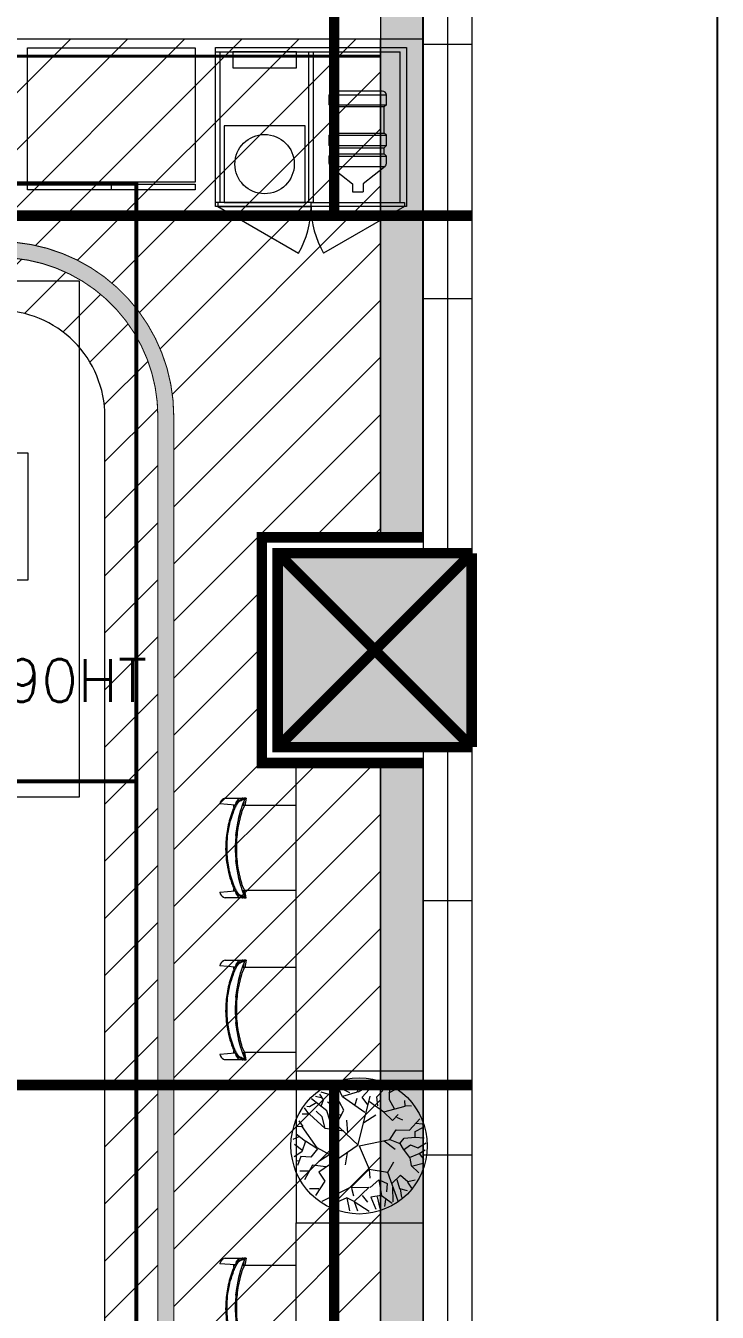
# Model space of a CAD drawing. Header units: millimetres. Extents: x -81374 to 485233, y -39075 to 157313.
# Drawn here: x 54909 to 58171, y 18850 to 24919 of the extents above; entities that cross this region are included whole.
import ezdxf
from ezdxf.enums import TextEntityAlignment as Align

# ---------------------------------------------------------------- set-up
doc = ezdxf.new("R2010")
doc.units = ezdxf.units.MM
doc.linetypes.add('CENTER', pattern=[2, 1.25, -0.25, 0.25, -0.25])
doc.linetypes.add('HIDDEN', pattern=[0.375, 0.25, -0.125])
doc.layers.add('ceiling', color=7, linetype='Continuous', lineweight=5, true_color=0x560d91)
doc.layers.add('LinearLight', color=7, linetype='Continuous', lineweight=5, true_color=0xb41f08)
for name, color, linetype in [('CEN', 252, 'CENTER'), ('EL-LED STRIP LIGHT', 1, 'Continuous'), ('HATCH', 8, 'Continuous'), ('Hatch 01_UC', 7, 'Continuous'), ('M-HVAC-TEXT', 7, 'Continuous')]:
    doc.layers.add(name, color=color, linetype=linetype)
for name, color, linetype, lineweight in [('DRAIN PIPE', 76, 'Continuous', 30), ('G-IMPT', 8, 'Continuous', 5), ('ID-MODULAR', 44, 'Continuous', 9), ('VRF -COPPER PIPE', 4, 'Continuous', 9)]:
    doc.layers.add(name, color=color, linetype=linetype, lineweight=lineweight)
doc.styles.add('R', font='romans.shx')
doc.styles.get("Standard").update_dxf_attribs({"font": 'arial.ttf'})
pattern_1 = [(225, (86411.17, 39444.27), (134.70384, -134.70384), [])]

# ---------------------------------------------------------------- blocks, each defined once
blk = doc.blocks.new('ng')
at = {"layer": 'CEN', "color": 9, "linetype": 'Continuous', "lineweight": 0, "true_color": 0xc7c8ca}
for p, q in [((29398.3, 17928.1), (30313.3, 17928.1)), ((29398.3, 17013.1), (30313.3, 17928.1)), ((30313.3, 17013.1), (29398.3, 17928.1)), ((29398.3, 17013.1), (29398.3, 17928.1)), ((30313.3, 17013.1), (29398.3, 17928.1)), ((29398.3, 17013.1), (30313.3, 17928.1)), ((29398.3, 17928.1), (30313.3, 17928.1)), ((30313.3, 17928.1), (30313.3, 17013.1)), ((30313.3, 17928.1), (30313.3, 17013.1)), ((30313.3, 17013.1), (29398.3, 17013.1)), ((30313.3, 17013.1), (29398.3, 17013.1))]:
    blk.add_line(p, q, dxfattribs=at)
at = {"layer": 'CEN', "color": 9, "linetype": 'HIDDEN', "lineweight": 0, "ltscale": 1500, "true_color": 0xc7c8ca}
for points in [[(30047.1, 25472.8), (30047.1, 19521.3)], [(29397.1, 15421.3), (31667.1, 15421.3), (31667.1, 19521.3), (29397.1, 19521.3)], [(30047.1, 15421.3), (30047.1, 9557.9)]]:
    blk.add_lwpolyline(points, dxfattribs=at)
at = {"layer": 'CEN', "color": 9, "linetype": 'Continuous', "lineweight": 0, "true_color": 0xc7c8ca}
for points in [[(29627.1, 18003.1), (30388.3, 18003.1), (30388.3, 16938.1), (29627.1, 16938.1)], [(29627.1, 17928.1), (30313.3, 17928.1), (30313.3, 17013.1), (29627.1, 17013.1)]]:
    blk.add_lwpolyline(points, dxfattribs=at)
blk = doc.blocks.new('floor plan 1')
at = {"layer": 'G-IMPT', "ltscale": 500}
h = blk.add_hatch(color=8, dxfattribs=at)
h.dxf.hatch_style = 1
h.paths.add_polyline_path([(1158, -60591.5), (2073, -60591.5), (2073, -61506.5), (1158, -61506.5)])
at = {"layer": 'DEFPOINTS', "color": 8, "linetype": 'Continuous'}
blk.add_line((0, -82350.1), (0, 0), dxfattribs=at)
at = {"layer": 'G-IMPT', "color": 55, "linetype": 'Continuous', "true_color": 0xb49f4b}
for p, q in [((1158, -60591.5), (1158, -51466.9)), ((1386.7, -60591.5), (1386.7, -51466.9)), ((1158, -70554.8), (1158, -61506.5)), ((1386.7, -70554.8), (1386.7, -61506.5))]:
    blk.add_line(p, q, dxfattribs=at)
at = {"layer": 'G-IMPT', "linetype": 'Continuous'}
for p, q in [((1272.3, -60591.5), (1272.3, -51466.9)), ((1158, -58666.9), (1386.7, -58666.9)), ((1158, -59866.9), (1386.7, -59866.9)), ((1272.3, -70554.8), (1272.3, -61506.5)), ((1158, -62706.5), (1386.7, -62706.5)), ((1158, -63906.5), (1386.7, -63906.5))]:
    blk.add_line(p, q, dxfattribs=at)
at = {"layer": 'G-IMPT', "color": 8, "ltscale": 500}
for p, q in [((1386.7, -58347.4), (1386.7, -55947.4)), ((1986.7, -55947.4), (1986.7, -58347.4)), ((2272.8, -57925.8), (2272.8, -57967.7)), ((2270.3, -58006.4), (2265, -58047.8)), ((2257.6, -58085.9), (2246.9, -58126.3)), ((1986.7, -58146.7), (2231.4, -58146.7)), ((2222.1, -58181.7), (2227.6, -58147.4)), ((2227.6, -58147.4), (2227.9, -58146.7)), ((2235, -58179.6), (2228.4, -58179.5)), ((2228.4, -58179.5), (2235, -58179.6)), ((2228.8, -58180.8), (2228.7, -58181.2)), ((2233.7, -58146.7), (2228.8, -58180.8)), ((2240.2, -58181.8), (2236, -58181.8)), ((2236, -58181.8), (2240.2, -58181.8)), ((2251.7, -58181.4), (2241.5, -58181.8)), ((2321.5, -58181.2), (2242.5, -58181.7)), ((2273.9, -58149.3), (2346.1, -58155)), ((2279.4, -58138.4), (2279.4, -58149.7)), ((1986.7, -58347.4), (1386.7, -58347.4)), ((1986.7, -58347.4), (1386.7, -58347.4)), ((1386.7, -58347.4), (1386.7, -59063)), ((1986.7, -59063), (1986.7, -58347.4)), ((1582.9, -58476.9), (1534, -58440.6)), ((1564.1, -58458.5), (1569.6, -58424.6)), ((1603.5, -58470.7), (1591.3, -58415.3)), ((1634.3, -58469.2), (1610.4, -58412.4)), ((1712.9, -58448.5), (1641.2, -58403.1)), ((1712.9, -58448.5), (1697.5, -58405)), ((1746.8, -58465.2), (1735.3, -58404.3)), ((1746.8, -58465.2), (1823.9, -58431.4)), ((1499, -58509.8), (1462.4, -58499.6)), ((1496.2, -58508.2), (1488.8, -58467.6)), ((1555.8, -58586.9), (1506, -58451.5)), ((1532.2, -58516.1), (1529.5, -58447.3)), ((1557.2, -58532.7), (1559.3, -58494.6)), ((1596.2, -58550.7), (1582.9, -58476.9)), ((1585.1, -58476.2), (1634.3, -58469.2)), ((1641.4, -58515.6), (1712.9, -58448.5)), ((1674.4, -58476.3), (1649.7, -58445.9)), ((1712.9, -58448.5), (1746.8, -58465.2)), ((1725.2, -58512), (1716.3, -58474.4)), ((1724.8, -58517.4), (1864.7, -58448.6)), ((1850.9, -58544), (1895.6, -58476.8)), ((1459.8, -58543.2), (1424.5, -58551.3)), ((1461.3, -58540.2), (1441.4, -58511.2)), ((1493.6, -58573.3), (1459.8, -58543.2)), ((1535.2, -58534), (1493.6, -58573.3)), ((1511.6, -58551.7), (1499, -58509.8)), ((1591.4, -58549.3), (1557.2, -58532.7)), ((1636.5, -58514.2), (1596.2, -58550.7)), ((1641.8, -58598.6), (1638.8, -58559.1)), ((1725.9, -58514.3), (1641.4, -58515.6)), ((1642.5, -58600.8), (1724.8, -58517.4)), ((1879.3, -58586.4), (1850.9, -58544)), ((1878.4, -58508.8), (1922.9, -58508.9)), ((1909.4, -58620.2), (1946.5, -58550)), ((1441.5, -58615.8), (1387.5, -58629.2)), ((1444.4, -58617.5), (1407.2, -58583)), ((1450.4, -58653.2), (1444.4, -58617.5)), ((1555, -58584.3), (1525.7, -58635.9)), ((1642.5, -58600.8), (1555.8, -58586.9)), ((1689.1, -58710.9), (1642.5, -58600.8)), ((1694.4, -58714), (1879.3, -58586.5)), ((1745.9, -58677.3), (1755.7, -58620.6)), ((1846.9, -58612), (1909.4, -58620.2)), ((1925.5, -58591.3), (1968.1, -58591.6)), ((1963.9, -58660.1), (1980.3, -58617.6)), ((1405.6, -58674.7), (1377, -58691.5)), ((1405.6, -58674.7), (1383.8, -58646.3)), ((1451.2, -58655.8), (1405.6, -58674.7)), ((1480.9, -58694.9), (1451.2, -58655.8)), ((1793.3, -58649.7), (1887.1, -58701.8)), ((1832.2, -58667.4), (1879, -58637.4)), ((1885.6, -58697), (1916.4, -58658)), ((1916.4, -58658), (1963.9, -58660.1)), ((1941.4, -58733.6), (1959.5, -58682.9)), ((1959.5, -58682.9), (1994.8, -58658.9)), ((1973, -58638.6), (1984.8, -58640.4)), ((1411.8, -58702.2), (1373.7, -58724.6)), ((1447.1, -58716), (1411.8, -58702.2)), ((1480.2, -58692.7), (1447.1, -58716)), ((1497.9, -58722), (1476.5, -58747.2)), ((1497.9, -58722), (1480.9, -58694.9)), ((1543.8, -58740.5), (1497.9, -58722)), ((1543.8, -58740.5), (1515.2, -58786.5)), ((1571.1, -58735.1), (1518.8, -58694.5)), ((1689.1, -58710.9), (1543.8, -58740.5)), ((1693, -58717.3), (1636.7, -58944.7)), ((1694.4, -58714), (1810.8, -58826.5)), ((1887.1, -58701.8), (1957.3, -58801.4)), ((1888.5, -58698.6), (1941.4, -58733.6)), ((1942.6, -58730.8), (1986.7, -58765.7)), ((1954.3, -58687), (1994.7, -58717.7)), ((1974.2, -58753.5), (2001.4, -58740.1)), ((1424.4, -58752.2), (1383.1, -58748.3)), ((1425.6, -58778.7), (1388.8, -58797.6)), ((1452, -58784.3), (1403.5, -58838.8)), ((1476.5, -58747.2), (1424.4, -58752.2)), ((1424.4, -58752.2), (1425.6, -58778.7)), ((1515.2, -58786.5), (1452, -58784.3)), ((1743, -58771.9), (1747.5, -58832.1)), ((1761.1, -58780), (1850, -58793.3)), ((1812.6, -58788.6), (1841.3, -58876.5)), ((1850, -58793.3), (1923.2, -58859.7)), ((1850, -58793.3), (1864.1, -58848.1)), ((1953, -58802.7), (1972.1, -58829.1)), ((1957.3, -58801.4), (1986.1, -58800.9)), ((1421.6, -58817.4), (1392, -58815.3)), ((1513, -58846.2), (1484.6, -58833.2)), ((1532.5, -58829.8), (1505.7, -58859.1)), ((1573.7, -58870.8), (1532.5, -58829.8)), ((1666.3, -58821.8), (1610.1, -58857.4)), ((1795.3, -58812.5), (1761.6, -58878.9)), ((1777, -58855.5), (1801.2, -58861.7)), ((1801.2, -58861.7), (1808.2, -58899.9)), ((1864.1, -58848.1), (1892.1, -58874.7)), ((1923.2, -58859.7), (1957.1, -58860.5)), ((1926.2, -58861.7), (1946, -58890.4)), ((1473.4, -58900.9), (1441.8, -58899.8)), ((1571.9, -58871.4), (1472.7, -58898.7)), ((1472.7, -58898.7), (1473.8, -58924.9)), ((1522.6, -58886.2), (1546.3, -58927.5)), ((1640.3, -58920.6), (1571.9, -58871.4)), ((1600.6, -58900.3), (1606.1, -58941.4)), ((1648.7, -58904.6), (1674.9, -58939.9)), ((1662.3, -58868.3), (1767.1, -58941.6)), ((1707.2, -58905.8), (1698.1, -58935.4)), ((1761.6, -58878.9), (1822.3, -58991.9)), ((1808.2, -58899.9), (1838, -58917.5)), ((1841.3, -58876.5), (1913.8, -58932.3)), ((1867.8, -58897.9), (1856.8, -58928.1)), ((1888.7, -58915.7), (1922.6, -58894.9)), ((1922.6, -58894.9), (1936.5, -58896.1)), ((1549.6, -58961.2), (1512.9, -58980.4)), ((1546.3, -58927.5), (1544.1, -58995)), ((1606.1, -58941.4), (1577.2, -58971.7)), ((1577.2, -58971.7), (1586.8, -59003.8)), ((1674.9, -58939.9), (1624.5, -58995)), ((1663.5, -58983.3), (1639.3, -59014.6)), ((1694, -58966), (1663.5, -58983.3)), ((1696.1, -58965.3), (1684.9, -59017.2)), ((1765.6, -58944.5), (1696.1, -58965.3)), ((1732.3, -58960.2), (1764.2, -58977.1)), ((1764.2, -58977.1), (1740, -59000.6)), ((1767.1, -58941.6), (1793.6, -59000.5)), ((1794, -58941.7), (1867.8, -58964.8)), ((1856.8, -58928.1), (1873.8, -58955.2)), ((1868.6, -58938), (1895, -58943.5)), ((1624.5, -58995), (1612.1, -59020.3)), ((1692.6, -58998.6), (1720.9, -59011.7)), ((1740, -59000.6), (1751.8, -59010.5)), ((1386.7, -60516.5), (1386.7, -59063)), ((1386.7, -59063), (1986.7, -59063)), ((1386.7, -59063), (1986.7, -59063)), ((1986.7, -59063), (1986.7, -60516.5)), ((1986.7, -59151.9), (2231.4, -59151.9)), ((2222.1, -59116.9), (2227.6, -59151.3)), ((2227.9, -59151.9), (2227.6, -59151.3)), ((2228.4, -59119.2), (2235, -59119.1)), ((2235, -59119.1), (2228.4, -59119.2)), ((2228.6, -59117.4), (2233.4, -59151.9)), ((2236, -59116.8), (2240.2, -59116.8)), ((2240.2, -59116.8), (2236, -59116.8)), ((2241.5, -59116.9), (2251.7, -59117.3)), ((2242.5, -59116.9), (2321.5, -59117.4)), ((2346.1, -59143.7), (2273.9, -59149.4)), ((2279.4, -59148.9), (2279.4, -59160.3)), ((2247.1, -59173), (2257.6, -59212.8)), ((2265, -59250.8), (2270.3, -59292.3)), ((2272.8, -59331), (2272.8, -59372.8)), ((2270.3, -59411.5), (2265, -59453)), ((2257.6, -59491), (2246.9, -59531.5)), ((1986.7, -59551.9), (2231.4, -59551.9)), ((2222.1, -59586.9), (2227.6, -59552.6)), ((2227.6, -59552.6), (2227.9, -59551.9)), ((2235, -59584.7), (2228.4, -59584.7)), ((2228.4, -59584.7), (2235, -59584.7)), ((2228.8, -59586), (2228.7, -59586.4)), ((2233.7, -59551.9), (2228.8, -59586)), ((2240.2, -59587), (2236, -59587)), ((2236, -59587), (2240.2, -59587)), ((2251.7, -59586.6), (2241.5, -59587)), ((2321.5, -59586.4), (2242.5, -59586.9)), ((2273.9, -59554.5), (2346.1, -59560.1)), ((2279.4, -59543.6), (2279.4, -59554.9)), ((2222.1, -59880.8), (2227.6, -59915.2)), ((2228.4, -59883.1), (2235, -59883)), ((2235, -59883), (2228.4, -59883.1)), ((2228.6, -59881.3), (2233.4, -59915.8)), ((2236, -59880.8), (2240.2, -59880.8)), ((2240.2, -59880.8), (2236, -59880.8)), ((2241.5, -59880.8), (2251.7, -59881.2)), ((2242.5, -59880.8), (2321.5, -59881.4)), ((1986.7, -59915.8), (2231.4, -59915.8)), ((2227.9, -59915.8), (2227.6, -59915.2)), ((2247.1, -59936.9), (2257.6, -59976.7)), ((2346.1, -59907.6), (2273.9, -59913.3)), ((2279.4, -59912.8), (2279.4, -59924.2)), ((2265, -60014.7), (2270.3, -60056.2)), ((2272.8, -60094.9), (2272.8, -60136.7)), ((2270.3, -60175.4), (2265, -60216.9)), ((2257.6, -60255), (2246.9, -60295.4)), ((1986.7, -60315.8), (2231.4, -60315.8)), ((2222.1, -60350.8), (2227.6, -60316.5)), ((2227.6, -60316.5), (2227.9, -60315.8)), ((2233.7, -60315.8), (2228.8, -60349.9)), ((2273.9, -60318.4), (2346.1, -60324.1)), ((2279.4, -60307.5), (2279.4, -60318.8)), ((2235, -60348.7), (2228.4, -60348.6)), ((2228.4, -60348.6), (2235, -60348.7)), ((2228.8, -60349.9), (2228.7, -60350.3)), ((2240.2, -60350.9), (2236, -60350.9)), ((2236, -60350.9), (2240.2, -60350.9)), ((2251.7, -60350.5), (2241.5, -60350.9)), ((2321.5, -60350.3), (2242.5, -60350.8)), ((1986.7, -60516.5), (1386.7, -60516.5)), ((3250.9, -61380), (7150.9, -61380)), ((3250.9, -61980), (3250.9, -61380)), ((7150.9, -61980), (3250.9, -61980)), ((1475.8, -63141.4), (1856.8, -62921.4)), ((2355.8, -63141.4), (1974.7, -62921.4)), ((1465.8, -63891.4), (1465.8, -63141.4)), ((1465.8, -63141.4), (2365.8, -63141.4)), ((1475.8, -63161.4), (1475.8, -63141.4)), ((1475.8, -63141.4), (1915.8, -63141.4)), ((1915.8, -63161.4), (1475.8, -63161.4)), ((1495.8, -63161.4), (1495.8, -63871.4)), ((1905.8, -63871.4), (1905.8, -63161.4)), ((1905.8, -63161.4), (1925.8, -63161.4)), ((2355.8, -63141.4), (1915.8, -63141.4)), ((1915.8, -63141.4), (1915.8, -63161.4)), ((1915.8, -63141.4), (1915.8, -63161.4)), ((1915.8, -63161.4), (2355.8, -63161.4)), ((1925.8, -63161.4), (1925.8, -63871.4)), ((2345.8, -63871.4), (2345.8, -63161.4)), ((2345.8, -63161.4), (2365.8, -63161.4)), ((2355.8, -63161.4), (2355.8, -63141.4)), ((2365.8, -63141.4), (2365.8, -63891.4)), ((2365.8, -63161.4), (2365.8, -63871.4)), ((1720.7, -63211.4), (1670.7, -63211.4)), ((1670.7, -63248.9), (1670.7, -63211.4)), ((1720.7, -63248.9), (1720.7, -63211.4)), ((2462.4, -63247, 0), (2462.4, -63220.2, 0)), ((2462.4, -63220.2, 0), (3252.6, -63220.2, 0)), ((2857.5, -63220.2, 0), (2857.5, -63247, 0)), ((3252.6, -63220.2, 0), (3252.6, -63247, 0)), ((1566.5, -63331.2), (1670.7, -63248.9)), ((1824.8, -63331.2), (1720.7, -63248.9)), ((3252.6, -63247, 0), (2462.4, -63247, 0)), ((2462.6, -63889.9, 0), (2462.6, -63256.1, 0)), ((2462.6, -63256.1, 0), (3252.6, -63256.1, 0)), ((3252.6, -63256.1, 0), (3252.6, -63889.9, 0)), ((1560.7, -63345.3), (1560.7, -63380)), ((1824.8, -63331.2), (1566.5, -63331.2)), ((1830.7, -63345.3), (1830.7, -63380)), ((1830.7, -63380), (1560.7, -63380)), ((1560.7, -63380), (1570.3, -63389.7)), ((1821.1, -63389.7), (1570.3, -63389.7)), ((1570.3, -63389.7), (1570.3, -63419.2)), ((1830.7, -63380), (1821.1, -63389.7)), ((1821.1, -63389.7), (1821.1, -63419.2)), ((1560.7, -63428.9), (1570.3, -63419.2)), ((1830.7, -63428.9), (1560.7, -63428.9)), ((1560.7, -63428.9), (1560.7, -63477.7)), ((1830.7, -63477.7), (1560.7, -63477.7)), ((1560.7, -63477.7), (1570.3, -63487.3)), ((1821.1, -63419.2), (1570.3, -63419.2)), ((1830.7, -63428.9), (1821.1, -63419.2)), ((1830.7, -63477.7), (1821.1, -63487.3)), ((1830.7, -63428.9), (1830.7, -63477.7)), ((1821.1, -63487.3), (1570.3, -63487.3)), ((1570.3, -63487.3), (1570.3, -63612)), ((1821.1, -63487.3), (1821.1, -63612)), ((1560.7, -63621.6), (1570.3, -63612)), ((1560.7, -63621.6), (1560.7, -63666.4)), ((1830.7, -63621.6), (1560.7, -63621.6)), ((1570.3, -63612), (1821.1, -63612)), ((1830.7, -63621.6), (1821.1, -63612)), ((1830.7, -63621.6), (1830.7, -63666.4)), ((1560.7, -63666.4), (1830.7, -63666.4)), ((1580.7, -63686.4), (1810.7, -63686.4)), ((1984.9, -63796.4), (1984.9, -63871.4)), ((2284.9, -63796.4), (1984.9, -63796.4)), ((2284.9, -63871.4), (2284.9, -63796.4)), ((2365.8, -63891.4), (1465.8, -63891.4)), ((2345.8, -63871.4), (1495.8, -63871.4)), ((1925.8, -63871.4), (1905.8, -63871.4)), ((1984.9, -63871.4), (2284.9, -63871.4)), ((2365.8, -63871.4), (2345.8, -63871.4)), ((3252.6, -63889.9, 0), (2462.6, -63889.9, 0)), ((1386.7, -63931.5), (7261.7, -63931.5))]:
    blk.add_line(p, q, dxfattribs=at)
blk.add_lwpolyline([(2325.4, -63522.1), (2325.4, -63161.4), (1944.4, -63161.4), (1944.4, -63522.1)], close=True, dxfattribs=at)
for centre, radius in [((1689.1, -58710.9), 321.5), ((2134.9, -63341.8), 140)]:
    blk.add_circle(centre, radius, dxfattribs=at)
for centre, radius, start, end in [((2240.2, -58149.2), 32.6, 270, 352.41981), ((2240.2, -58149.2), 32.6, 270, 352.41981), ((2314.6, -58150.1), 31.9, 282.42207, 296.62803), ((2314.6, -58150.1), 31.9, 296.62803, 351.17136), ((2240.2, -59149.4), 32.6, 7.58019, 90), ((2240.2, -59149.4), 32.6, 7.58019, 90), ((2314.6, -59148.6), 31.9, 63.37197, 77.57793), ((2314.6, -59148.6), 31.9, 8.82864, 63.37197), ((2240.2, -59554.4), 32.6, 270, 352.41981), ((2240.2, -59554.4), 32.6, 270, 352.41981), ((2314.6, -59555.2), 31.9, 282.42207, 296.62803), ((2314.6, -59555.2), 31.9, 296.62803, 351.17136), ((2240.2, -59913.4), 32.6, 7.58019, 90), ((2240.2, -59913.4), 32.6, 7.58019, 90), ((2314.6, -59912.5), 31.9, 63.37197, 77.57793), ((2314.6, -59912.5), 31.9, 8.82864, 63.37197), ((2240.2, -60318.3), 32.6, 270, 352.41981), ((2240.2, -60318.3), 32.6, 270, 352.41981), ((2314.6, -60319.2), 31.9, 282.42207, 296.62803), ((2314.6, -60319.2), 31.9, 296.62803, 351.17136), ((1475.8, -63141.4), 440, 0, 30), ((2355.8, -63141.4), 440, 150, 180), ((1580.7, -63345.3), 20, 135, 180), ((1810.7, -63345.3), 20, 0, 45), ((1580.7, -63666.4), 20, 180, 270), ((1810.7, -63666.4), 20, 270, 0)]:
    blk.add_arc(centre, radius, start, end, dxfattribs=at)
for centre in [(1664, -57946.7), (1664, -59351.9), (1664, -60115.8)]:
    blk.add_ellipse(centre, major_axis=(0, -618.5), ratio=0.984957, start_param=1.184993, end_param=1.9566, dxfattribs=at)
for points, knots in [([(2279.5, -57771), (2284.3, -57783.5), (2292.9, -57808.7), (2305.8, -57860.4), (2312.8, -57916.7), (2312.2, -57976.7), (2306.6, -58026.4), (2295.9, -58075.3), (2285.5, -58106.9), (2279.5, -58122.5)], [0, 0, 0, 0, 0.111111, 0.222222, 0.444444, 0.583333, 0.722222, 0.861111, 1, 1, 1, 1]), ([(2286.2, -58122.5), (2291, -58110), (2299.4, -58084.8), (2312.2, -58033.1), (2321.2, -57960.2), (2316.5, -57883.4), (2302.4, -57818.2), (2292.2, -57786.6), (2286.2, -57771)], [0, 0, 0, 0, 0.111111, 0.222222, 0.444444, 0.722222, 0.861111, 1, 1, 1, 1]), ([(2244.4, -58111.7), (2248.4, -58098.4), (2255.3, -58071.4), (2265.3, -58016.4), (2270.2, -57946.8), (2265.3, -57877.1), (2255.3, -57822.1), (2248.4, -57795.1), (2244.4, -57781.7)], [0, 0, 0, 0, 0.125, 0.25, 0.5, 0.75, 0.875, 1, 1, 1, 1]), ([(2228.9, -58146.7), (2229.1, -58146.7), (2229.8, -58146.1), (2231.3, -58143.8), (2232.7, -58141.2), (2233.9, -58138.9), (2235.2, -58136.3), (2236.5, -58133.4), (2237.9, -58130.2), (2239.7, -58125.7), (2242, -58119.6), (2243.6, -58114.4), (2244.4, -58111.7)], [0, 0, 0, 0, 0.142857, 0.285714, 0.357143, 0.428571, 0.5, 0.571429, 0.642857, 0.714286, 0.857143, 1, 1, 1, 1]), ([(2279.5, -58122.5), (2278.1, -58126.2), (2275.8, -58131.8), (2272.6, -58138.8), (2270.1, -58143.8), (2268, -58147.7), (2266.4, -58150.7), (2265.2, -58152.8), (2264.1, -58154.8), (2262.5, -58157.3), (2260.7, -58160.1), (2258.7, -58162.9), (2256.4, -58165.9), (2255.1, -58167.1), (2254.5, -58167.4)], [0, 0, 0, 0, 0.166667, 0.25, 0.333333, 0.416667, 0.458333, 0.5, 0.541667, 0.583333, 0.666667, 0.75, 0.833333, 1, 1, 1, 1]), ([(2261.4, -58167.4), (2262, -58167.1), (2263.3, -58165.9), (2265.6, -58162.9), (2267.6, -58160.1), (2269.4, -58157.3), (2270.9, -58154.8), (2272.1, -58152.8), (2273.2, -58150.7), (2274.9, -58147.7), (2276.9, -58143.8), (2279.3, -58138.8), (2282.5, -58131.8), (2284.8, -58126.2), (2286.2, -58122.5)], [0, 0, 0, 0, 0.166667, 0.25, 0.333333, 0.416667, 0.458333, 0.5, 0.541667, 0.583333, 0.666667, 0.75, 0.833333, 1, 1, 1, 1]), ([(2227.6, -58147.4), (2227.9, -58147.3), (2230.1, -58147.2), (2235.7, -58147.1), (2239.1, -58147.1)], [-0.6666667, -0.6666667, -0.6666667, -0.6666667, -0.3333333, -0.0366578, -0.0366578, -0.0366578, -0.0366578]), ([(2236.7, -58178.7), (2238.9, -58177.7), (2244, -58175.2), (2252.2, -58171.4), (2258.3, -58168.7), (2261.4, -58167.4)], [0.0693294, 0.0693294, 0.0693294, 0.0693294, 0.3333333, 0.6666667, 1, 1, 1, 1]), ([(2239.1, -59151.6), (2235.7, -59151.5), (2230.1, -59151.4), (2227.9, -59151.3), (2227.6, -59151.3)], [-0.9633418, -0.9633418, -0.9633418, -0.9633418, -0.6666667, -0.3333333, -0.3333333, -0.3333333, -0.3333333]), ([(2244.4, -59186.9), (2243.6, -59184.3), (2242, -59179.1), (2239.7, -59173), (2237.9, -59168.5), (2236.5, -59165.3), (2235.2, -59162.4), (2233.9, -59159.8), (2232.7, -59157.4), (2231.3, -59154.8), (2229.8, -59152.5), (2229.1, -59151.9), (2228.9, -59151.9)], [0, 0, 0, 0, 0.142857, 0.285714, 0.357143, 0.428571, 0.5, 0.571429, 0.642857, 0.714286, 0.857143, 1, 1, 1, 1]), ([(2236.8, -59120.3), (2236.7, -59120.2), (2236.6, -59120), (2236.2, -59119.7), (2235.6, -59119.3), (2235.1, -59118.9), (2234.8, -59118.8)], [-0.3333333, -0.3333333, -0.3333333, -0.3333333, -0.2916667, -0.25, -0.1666667, 0, 0, 0, 0]), ([(2261.4, -59131.3), (2258.3, -59129.9), (2252.2, -59127.2), (2244, -59123.4), (2238.9, -59121), (2236.7, -59119.9)], [0, 0, 0, 0, 0.3333333, 0.6666667, 0.9304775, 0.9304775, 0.9304775, 0.9304775]), ([(2254.5, -59131.3), (2255.1, -59131.5), (2256.4, -59132.7), (2258.7, -59135.7), (2260.7, -59138.6), (2262.5, -59141.4), (2264.1, -59143.9), (2265.2, -59145.9), (2266.4, -59148), (2268, -59150.9), (2270.1, -59154.8), (2272.6, -59159.8), (2275.8, -59166.9), (2278.1, -59172.4), (2279.5, -59176.2)], [0, 0, 0, 0, 0.166667, 0.25, 0.333333, 0.416667, 0.458333, 0.5, 0.541667, 0.583333, 0.666667, 0.75, 0.833333, 1, 1, 1, 1]), ([(2286.2, -59176.2), (2284.8, -59172.4), (2282.5, -59166.8), (2279.3, -59159.8), (2276.9, -59154.8), (2274.9, -59150.9), (2273.2, -59148), (2272.1, -59145.9), (2270.9, -59143.9), (2269.4, -59141.4), (2267.6, -59138.5), (2265.6, -59135.7), (2263.3, -59132.7), (2262, -59131.5), (2261.4, -59131.3)], [0, 0, 0, 0, 0.166667, 0.25, 0.333333, 0.416667, 0.458333, 0.5, 0.541667, 0.583333, 0.666667, 0.75, 0.833333, 1, 1, 1, 1]), ([(2244.4, -59516.9), (2248.4, -59503.5), (2255.3, -59476.5), (2265.3, -59421.6), (2270.2, -59351.9), (2265.3, -59282.2), (2255.3, -59227.3), (2248.4, -59200.3), (2244.4, -59186.9)], [0, 0, 0, 0, 0.125, 0.25, 0.5, 0.75, 0.875, 1, 1, 1, 1]), ([(2279.5, -59176.2), (2284.3, -59188.6), (2292.9, -59213.8), (2305.8, -59265.6), (2312.8, -59321.9), (2312.2, -59381.9), (2306.6, -59431.6), (2295.9, -59480.5), (2285.5, -59512.1), (2279.5, -59527.7)], [0, 0, 0, 0, 0.111111, 0.222222, 0.444444, 0.583333, 0.722222, 0.861111, 1, 1, 1, 1]), ([(2286.2, -59527.7), (2291, -59515.2), (2299.4, -59490), (2312.2, -59438.2), (2321.2, -59365.3), (2316.5, -59288.6), (2302.4, -59223.4), (2292.2, -59191.7), (2286.2, -59176.2)], [0, 0, 0, 0, 0.111111, 0.222222, 0.444444, 0.722222, 0.861111, 1, 1, 1, 1]), ([(2228.9, -59551.9), (2229.1, -59551.9), (2229.8, -59551.3), (2231.3, -59549), (2232.7, -59546.4), (2233.9, -59544.1), (2235.2, -59541.4), (2236.5, -59538.5), (2237.9, -59535.4), (2239.7, -59530.8), (2242, -59524.7), (2243.6, -59519.5), (2244.4, -59516.9)], [0, 0, 0, 0, 0.142857, 0.285714, 0.357143, 0.428571, 0.5, 0.571429, 0.642857, 0.714286, 0.857143, 1, 1, 1, 1]), ([(2279.5, -59527.7), (2278.1, -59531.4), (2275.8, -59537), (2272.6, -59544), (2270.1, -59549), (2268, -59552.9), (2266.4, -59555.8), (2265.2, -59557.9), (2264.1, -59559.9), (2262.5, -59562.4), (2260.7, -59565.3), (2258.7, -59568.1), (2256.4, -59571.1), (2255.1, -59572.3), (2254.5, -59572.5)], [0, 0, 0, 0, 0.166667, 0.25, 0.333333, 0.416667, 0.458333, 0.5, 0.541667, 0.583333, 0.666667, 0.75, 0.833333, 1, 1, 1, 1]), ([(2261.4, -59572.5), (2262, -59572.3), (2263.3, -59571.1), (2265.6, -59568.1), (2267.6, -59565.3), (2269.4, -59562.4), (2270.9, -59559.9), (2272.1, -59557.9), (2273.2, -59555.8), (2274.9, -59552.9), (2276.9, -59549), (2279.3, -59544), (2282.5, -59537), (2284.8, -59531.4), (2286.2, -59527.7)], [0, 0, 0, 0, 0.166667, 0.25, 0.333333, 0.416667, 0.458333, 0.5, 0.541667, 0.583333, 0.666667, 0.75, 0.833333, 1, 1, 1, 1]), ([(2227.6, -59552.5), (2227.9, -59552.5), (2230.1, -59552.4), (2235.7, -59552.3), (2239.1, -59552.3)], [-0.6666667, -0.6666667, -0.6666667, -0.6666667, -0.3333333, -0.0366578, -0.0366578, -0.0366578, -0.0366578]), ([(2236.7, -59583.9), (2238.9, -59582.8), (2244, -59580.4), (2252.2, -59576.6), (2258.3, -59573.9), (2261.4, -59572.5)], [0.0693294, 0.0693294, 0.0693294, 0.0693294, 0.3333333, 0.6666667, 1, 1, 1, 1]), ([(2236.8, -59884.2), (2236.7, -59884.1), (2236.6, -59884), (2236.2, -59883.7), (2235.6, -59883.2), (2235.1, -59882.9), (2234.8, -59882.7)], [-0.3333333, -0.3333333, -0.3333333, -0.3333333, -0.2916667, -0.25, -0.1666667, 0, 0, 0, 0]), ([(2261.4, -59895.2), (2258.3, -59893.8), (2252.2, -59891.1), (2244, -59887.3), (2238.9, -59884.9), (2236.7, -59883.8)], [0, 0, 0, 0, 0.3333333, 0.6666667, 0.9304775, 0.9304775, 0.9304775, 0.9304775]), ([(2254.5, -59895.2), (2255.1, -59895.5), (2256.4, -59896.7), (2258.7, -59899.6), (2260.7, -59902.5), (2262.5, -59905.3), (2264.1, -59907.8), (2265.2, -59909.8), (2266.4, -59911.9), (2268, -59914.9), (2270.1, -59918.8), (2272.6, -59923.8), (2275.8, -59930.8), (2278.1, -59936.3), (2279.5, -59940.1)], [0, 0, 0, 0, 0.166667, 0.25, 0.333333, 0.416667, 0.458333, 0.5, 0.541667, 0.583333, 0.666667, 0.75, 0.833333, 1, 1, 1, 1]), ([(2286.2, -59940.1), (2284.8, -59936.3), (2282.5, -59930.8), (2279.3, -59923.8), (2276.9, -59918.7), (2274.9, -59914.8), (2273.2, -59911.9), (2272.1, -59909.8), (2270.9, -59907.8), (2269.4, -59905.3), (2267.6, -59902.5), (2265.6, -59899.6), (2263.3, -59896.7), (2262, -59895.5), (2261.4, -59895.2)], [0, 0, 0, 0, 0.166667, 0.25, 0.333333, 0.416667, 0.458333, 0.5, 0.541667, 0.583333, 0.666667, 0.75, 0.833333, 1, 1, 1, 1]), ([(2239.1, -59915.5), (2235.7, -59915.4), (2230.1, -59915.3), (2227.9, -59915.2), (2227.6, -59915.2)], [-0.9633418, -0.9633418, -0.9633418, -0.9633418, -0.6666667, -0.3333333, -0.3333333, -0.3333333, -0.3333333]), ([(2244.4, -59950.8), (2243.6, -59948.2), (2242, -59943), (2239.7, -59936.9), (2237.9, -59932.4), (2236.5, -59929.2), (2235.2, -59926.3), (2233.9, -59923.7), (2232.7, -59921.4), (2231.3, -59918.8), (2229.8, -59916.5), (2229.1, -59915.8), (2228.9, -59915.8)], [0, 0, 0, 0, 0.142857, 0.285714, 0.357143, 0.428571, 0.5, 0.571429, 0.642857, 0.714286, 0.857143, 1, 1, 1, 1]), ([(2244.4, -60280.8), (2248.4, -60267.4), (2255.3, -60240.4), (2265.3, -60185.5), (2270.2, -60115.8), (2265.3, -60046.1), (2255.3, -59991.2), (2248.4, -59964.2), (2244.4, -59950.8)], [0, 0, 0, 0, 0.125, 0.25, 0.5, 0.75, 0.875, 1, 1, 1, 1]), ([(2279.5, -59940.1), (2284.3, -59952.5), (2292.9, -59977.7), (2305.8, -60029.5), (2312.8, -60085.8), (2312.2, -60145.8), (2306.6, -60195.5), (2295.9, -60244.4), (2285.5, -60276), (2279.5, -60291.6)], [0, 0, 0, 0, 0.111111, 0.222222, 0.444444, 0.583333, 0.722222, 0.861111, 1, 1, 1, 1]), ([(2286.2, -60291.6), (2291, -60279.1), (2299.4, -60253.9), (2312.2, -60202.1), (2321.2, -60129.2), (2316.5, -60052.5), (2302.4, -59987.3), (2292.2, -59955.7), (2286.2, -59940.1)], [0, 0, 0, 0, 0.111111, 0.222222, 0.444444, 0.722222, 0.861111, 1, 1, 1, 1]), ([(2227.6, -60316.5), (2227.9, -60316.4), (2230.1, -60316.3), (2235.7, -60316.2), (2239.1, -60316.2)], [-0.6666667, -0.6666667, -0.6666667, -0.6666667, -0.3333333, -0.0366578, -0.0366578, -0.0366578, -0.0366578]), ([(2228.9, -60315.8), (2229.1, -60315.8), (2229.8, -60315.2), (2231.3, -60312.9), (2232.7, -60310.3), (2233.9, -60308), (2235.2, -60305.4), (2236.5, -60302.4), (2237.9, -60299.3), (2239.7, -60294.8), (2242, -60288.6), (2243.6, -60283.4), (2244.4, -60280.8)], [0, 0, 0, 0, 0.142857, 0.285714, 0.357143, 0.428571, 0.5, 0.571429, 0.642857, 0.714286, 0.857143, 1, 1, 1, 1]), ([(2279.5, -60291.6), (2278.1, -60295.3), (2275.8, -60300.9), (2272.6, -60307.9), (2270.1, -60312.9), (2268, -60316.8), (2266.4, -60319.7), (2265.2, -60321.8), (2264.1, -60323.8), (2262.5, -60326.3), (2260.7, -60329.2), (2258.7, -60332), (2256.4, -60335), (2255.1, -60336.2), (2254.5, -60336.5)], [0, 0, 0, 0, 0.166667, 0.25, 0.333333, 0.416667, 0.458333, 0.5, 0.541667, 0.583333, 0.666667, 0.75, 0.833333, 1, 1, 1, 1]), ([(2261.4, -60336.5), (2262, -60336.2), (2263.3, -60335), (2265.6, -60332), (2267.6, -60329.2), (2269.4, -60326.4), (2270.9, -60323.8), (2272.1, -60321.8), (2273.2, -60319.7), (2274.9, -60316.8), (2276.9, -60312.9), (2279.3, -60307.9), (2282.5, -60300.9), (2284.8, -60295.3), (2286.2, -60291.6)], [0, 0, 0, 0, 0.166667, 0.25, 0.333333, 0.416667, 0.458333, 0.5, 0.541667, 0.583333, 0.666667, 0.75, 0.833333, 1, 1, 1, 1]), ([(2236.7, -60347.8), (2238.9, -60346.7), (2244, -60344.3), (2252.2, -60340.5), (2258.3, -60337.8), (2261.4, -60336.5)], [0.0693294, 0.0693294, 0.0693294, 0.0693294, 0.3333333, 0.6666667, 1, 1, 1, 1])]:
    blk.add_open_spline(points, degree=3, knots=knots, dxfattribs=at)
for points in [[(2222.9, -58181.7), (2222.2, -58181.7), (2221.7, -58181.7), (2224.1, -58181.8), (2227.6, -58181.8), (2229.9, -58181.8)], [(2224.9, -58181), (2224.5, -58181.2), (2223.7, -58181.6), (2223.1, -58181.7), (2222.9, -58181.7)], [(2228.4, -58179.5), (2227.7, -58179.7), (2226.5, -58180.2), (2225.4, -58180.7), (2224.9, -58181)], [(2230.2, -58146.7), (2228.9, -58146.7), (2227.4, -58146.7), (2228, -58146.7), (2228.9, -58146.7)], [(2254.5, -58167.4), (2251.4, -58168.7), (2245.4, -58171.4), (2236.7, -58175.5), (2231.1, -58178.1), (2228.4, -58179.5)], [(2236, -58181.8), (2233.8, -58181.8), (2230.3, -58181.8), (2228.2, -58181.7), (2228.7, -58181.7), (2229.5, -58181.7)], [(2231.1, -58180.9), (2230, -58181), (2228.5, -58181.1), (2228.6, -58181.3), (2229, -58181.4)], [(2229.5, -58181.7), (2229.7, -58181.7), (2230.3, -58181.6), (2231.1, -58181.2), (2231.6, -58181)], [(2234.8, -58179.9), (2234, -58180.3), (2232.6, -58180.7), (2231.5, -58180.9), (2231.1, -58180.9)], [(2233.1, -58180.3), (2233.7, -58180), (2234.3, -58179.8), (2235, -58179.6)], [(2235.8, -58179.3), (2235.4, -58179.5), (2235.1, -58179.7), (2234.8, -58179.9)], [(2229.9, -59116.8), (2227.6, -59116.8), (2224.1, -59116.9), (2221.7, -59116.9), (2222.2, -59116.9), (2222.9, -59117)], [(2222.9, -59117), (2223.1, -59117), (2223.7, -59117.1), (2224.5, -59117.4), (2224.9, -59117.7)], [(2224.9, -59117.7), (2225.4, -59117.9), (2226.5, -59118.4), (2227.7, -59118.9), (2228.4, -59119.2)], [(2228.9, -59151.9), (2228, -59151.9), (2227.4, -59151.9), (2228.9, -59151.9), (2230.2, -59151.9)], [(2229.5, -59117), (2228.7, -59116.9), (2228.2, -59116.9), (2230.3, -59116.9), (2233.8, -59116.8), (2236, -59116.8)], [(2228.4, -59119.2), (2231.1, -59120.5), (2236.7, -59123.2), (2245.4, -59127.2), (2251.4, -59129.9), (2254.5, -59131.3)], [(2229, -59117.3), (2228.5, -59117.4), (2228.5, -59117.5), (2229.9, -59117.7), (2231.1, -59117.8)], [(2231.6, -59117.7), (2231.1, -59117.4), (2230.3, -59117.1), (2229.7, -59117), (2229.5, -59117)], [(2231.1, -59117.8), (2231.5, -59117.8), (2232.6, -59117.9), (2234, -59118.4), (2234.8, -59118.8)], [(2235, -59119.1), (2234.3, -59118.8), (2233.7, -59118.6), (2233.1, -59118.4)], [(2222.9, -59586.9), (2222.2, -59586.9), (2221.7, -59586.9), (2224.1, -59586.9), (2227.6, -59587), (2229.9, -59587)], [(2224.9, -59586.1), (2224.5, -59586.4), (2223.7, -59586.7), (2223.1, -59586.9), (2222.9, -59586.9)], [(2228.4, -59584.7), (2227.7, -59584.9), (2226.5, -59585.4), (2225.4, -59585.9), (2224.9, -59586.1)], [(2230.2, -59551.9), (2228.9, -59551.9), (2227.4, -59551.9), (2228, -59551.9), (2228.9, -59551.9)], [(2254.5, -59572.5), (2251.4, -59573.9), (2245.4, -59576.6), (2236.7, -59580.6), (2231.1, -59583.3), (2228.4, -59584.7)], [(2236, -59587), (2233.8, -59587), (2230.3, -59586.9), (2228.2, -59586.9), (2228.7, -59586.9), (2229.5, -59586.9)], [(2231.1, -59586.1), (2230, -59586.1), (2228.5, -59586.3), (2228.6, -59586.4), (2229, -59586.5)], [(2229.5, -59586.9), (2229.7, -59586.9), (2230.3, -59586.7), (2231.1, -59586.4), (2231.6, -59586.1)], [(2234.8, -59585), (2234, -59585.4), (2232.6, -59585.9), (2231.5, -59586), (2231.1, -59586.1)], [(2233.1, -59585.4), (2233.7, -59585.2), (2234.3, -59585), (2235, -59584.7)], [(2235.8, -59584.4), (2235.4, -59584.7), (2235.1, -59584.9), (2234.8, -59585)], [(2229.9, -59880.8), (2227.6, -59880.8), (2224.1, -59880.8), (2221.7, -59880.8), (2222.2, -59880.9), (2222.9, -59880.9)], [(2222.9, -59880.9), (2223.1, -59880.9), (2223.7, -59881), (2224.5, -59881.4), (2224.9, -59881.6)], [(2224.9, -59881.6), (2225.4, -59881.9), (2226.5, -59882.3), (2227.7, -59882.8), (2228.4, -59883.1)], [(2229.5, -59880.9), (2228.7, -59880.9), (2228.2, -59880.8), (2230.3, -59880.8), (2233.8, -59880.8), (2236, -59880.8)], [(2228.4, -59883.1), (2231.1, -59884.4), (2236.7, -59887.1), (2245.4, -59891.2), (2251.4, -59893.8), (2254.5, -59895.2)], [(2229, -59881.2), (2228.5, -59881.3), (2228.5, -59881.4), (2229.9, -59881.6), (2231.1, -59881.7)], [(2231.6, -59881.6), (2231.1, -59881.4), (2230.3, -59881), (2229.7, -59880.9), (2229.5, -59880.9)], [(2231.1, -59881.7), (2231.5, -59881.7), (2232.6, -59881.8), (2234, -59882.3), (2234.8, -59882.7)], [(2235, -59883), (2234.3, -59882.8), (2233.7, -59882.5), (2233.1, -59882.3)], [(2228.9, -59915.8), (2228, -59915.8), (2227.4, -59915.8), (2228.9, -59915.8), (2230.2, -59915.8)], [(2230.2, -60315.8), (2228.9, -60315.8), (2227.4, -60315.8), (2228, -60315.8), (2228.9, -60315.8)], [(2222.9, -60350.8), (2222.2, -60350.8), (2221.7, -60350.8), (2224.1, -60350.9), (2227.6, -60350.9), (2229.9, -60350.9)], [(2224.9, -60350), (2224.5, -60350.3), (2223.7, -60350.6), (2223.1, -60350.8), (2222.9, -60350.8)], [(2228.4, -60348.6), (2227.7, -60348.8), (2226.5, -60349.3), (2225.4, -60349.8), (2224.9, -60350)], [(2254.5, -60336.5), (2251.4, -60337.8), (2245.4, -60340.5), (2236.7, -60344.5), (2231.1, -60347.2), (2228.4, -60348.6)], [(2236, -60350.9), (2233.8, -60350.9), (2230.3, -60350.9), (2228.2, -60350.8), (2228.7, -60350.8), (2229.5, -60350.8)], [(2231.1, -60350), (2230, -60350.1), (2228.5, -60350.2), (2228.6, -60350.4), (2229, -60350.4)], [(2229.5, -60350.8), (2229.7, -60350.8), (2230.3, -60350.6), (2231.1, -60350.3), (2231.6, -60350)], [(2234.8, -60349), (2234, -60349.3), (2232.6, -60349.8), (2231.5, -60349.9), (2231.1, -60350)], [(2233.1, -60349.3), (2233.7, -60349.1), (2234.3, -60348.9), (2235, -60348.7)], [(2235.8, -60348.3), (2235.4, -60348.6), (2235.1, -60348.8), (2234.8, -60349)]]:
    blk.add_open_spline(points, degree=3, dxfattribs=at)
at = {"layer": 'CEN', "linetype": 'Continuous'}
blk.add_blockref('ng', (-28240.4, -78519.6), dxfattribs=at)
at = {"layer": 'G-IMPT', "color": 8, "ltscale": 500}
for rotation, p in [(359.99915, (39680.6, -4989.6, 0)), (359.99915, (35886.7, -10139.3, 0)), (270.00085, (28873.3, -20643.5, 0)), (359.99915, (11975.3, -26935.4, 0)), (359.99915, (15267.6, -26935.4, 0)), (359.99915, (26686.3, -26987.7, 0)), (270.00085, (15861.1, -28615, 0)), (89.99915, (23697.8, -33300.6, 0)), (89.99915, (23597.9, -35337.7, 0)), (89.99915, (23597.9, -37388.3, 0)), (359.99915, (13750.4, -37781.5, 0)), (89.99915, (23697.8, -40746.8, 0)), (89.99915, (23597.8, -44302.5, 0)), (89.99915, (23597.8, -46399.1, 0)), (89.99915, (23697.8, -48339.8, 0)), (89.99915, (23697.8, -54280, 0)), (359.99915, (27418.1, -55702.4, 0)), (89.99915, (9671.9, -65856.5, 0)), (359.99915, (4684.1, -67403.4, 0)), (359.99915, (8737.2, -67403.4, 0))]:
    blk.add_attdef('PARTITIONTYPE', text='', height=200, rotation=rotation, dxfattribs=at).set_placement(p, align=Align.MIDDLE_CENTER)

msp = doc.modelspace()

# ---------------------------------------------------------------- hatches: boundary and pattern name
at = {"layer": 'HATCH'}
h = msp.add_hatch(color=8, dxfattribs=at)
h.dxf.hatch_style = 1
edge = h.paths.add_edge_path(flags=16)
edge.add_arc((51082.8, 23076.1), 750, 450, 540)
edge.add_line((50332.8, 23076.1), (50332.8, 13716.5))
edge.add_arc((51082.8, 13716.5), 750, 180, 270)
edge.add_line((51082.8, 12966.5), (54782.5, 12966.5))
edge.add_arc((54782.5, 13716.5), 750, 270, 360)
edge.add_line((55532.5, 13716.5), (55532.5, 23076.1))
edge.add_arc((54782.5, 23076.1), 750, 360, 450)
edge.add_line((54782.5, 23826.1), (51082.8, 23826.1))
edge = h.paths.add_edge_path()
edge.add_arc((51082.8, 23076.1), 825, 450, 540)
edge.add_line((50257.8, 23076.1), (50257.8, 13716.5))
edge.add_arc((51082.8, 13716.5), 825, 180, 270)
edge.add_line((51082.8, 12891.5), (54782.5, 12891.5))
edge.add_arc((54782.5, 13716.5), 825, 270, 360)
edge.add_line((55607.5, 13716.5), (55607.5, 23076.1))
edge.add_arc((54782.5, 23076.1), 825, 360, 450)
edge.add_line((54782.5, 23901.1), (51082.8, 23901.1))
at = {"layer": 'Hatch 01_UC', "linetype": 'Continuous', "lineweight": 0, "transparency": 33554597}
h = msp.add_hatch(dxfattribs=at)
h.set_pattern_fill('GOST_WOOD', color=8, scale=15, angle=270)
h.set_pattern_definition([(360, (94110.83, 72310.585), (-4e-14, -90), [150, -30]), (360, (94080.83, 72280.585), (-4e-14, -90), [90, -22.5, 45, -22.5]), (360, (94035.83, 72250.585), (-4e-14, -90), [150, -30])])
h.paths.add_polyline_path([(56582.5, 22506.1), (56782.5, 22506.1), (56782.5, 31404.5), (56582.5, 31404.5)])
h = msp.add_hatch(dxfattribs=at)
h.set_pattern_fill('ANSI31', color=8, scale=60, angle=180)
h.set_pattern_definition(pattern_1)
h.paths.add_polyline_path([(56014.8, 24856.1), (49282.8, 24856.1), (49282.8, 18559.3), (49282.8, 11934), (56251.6, 11934), (56251.6, 12466.5), (56584.1, 12466.5), (56584.1, 21441.1), (56022.8, 21441.1), (56022.8, 22506.1), (56582.5, 22506.1), (56582.5, 24856.1)])
edge = h.paths.add_edge_path(flags=16)
edge.add_ellipse((51082.8, 23076.1), major_axis=(825, 0), ratio=1, start_angle=90, end_angle=180)
edge.add_line((50257.8, 23076.1), (50257.8, 13716.5))
edge.add_ellipse((51082.8, 13716.5), major_axis=(825, 0), ratio=1, start_angle=180, end_angle=270)
edge.add_line((51082.8, 12891.5), (54782.5, 12891.5))
edge.add_ellipse((54782.5, 13716.5), major_axis=(825, 0), ratio=1, start_angle=270, end_angle=360)
edge.add_line((55607.5, 13716.5), (55607.5, 23076.1))
edge.add_ellipse((54782.5, 23076.1), major_axis=(825, 0), ratio=1, start_angle=0, end_angle=90)
edge.add_line((54782.5, 23901.1), (51082.8, 23901.1))
h = msp.add_hatch(dxfattribs=at)
h.set_pattern_fill('ANSI31', color=8, scale=60, angle=180)
h.set_pattern_definition(pattern_1)
edge = h.paths.add_edge_path(flags=16)
edge.add_arc((51082.8, 23076.1), 500, 450, 540)
edge.add_line((50582.8, 23076.1), (50582.8, 13716.5))
edge.add_arc((51082.8, 13716.5), 500, 180, 270)
edge.add_line((51082.8, 13216.5), (54782.5, 13216.5))
edge.add_arc((54782.5, 13716.5), 500, 270, 360)
edge.add_line((55282.5, 13716.5), (55282.5, 23076.1))
edge.add_arc((54782.5, 23076.1), 500, 360, 450)
edge.add_line((54782.5, 23576.1), (51082.8, 23576.1))
edge = h.paths.add_edge_path()
edge.add_ellipse((51082.8, 23076.1), major_axis=(750, 0), ratio=1, start_angle=90, end_angle=180)
edge.add_line((50332.8, 23076.1), (50332.8, 13716.5))
edge.add_ellipse((51082.8, 13716.5), major_axis=(750, 0), ratio=1, start_angle=180, end_angle=270)
edge.add_line((51082.8, 12966.5), (54782.5, 12966.5))
edge.add_ellipse((54782.5, 13716.5), major_axis=(750, 0), ratio=1, start_angle=270, end_angle=360)
edge.add_line((55532.5, 13716.5), (55532.5, 23076.1))
edge.add_ellipse((54782.5, 23076.1), major_axis=(750, 0), ratio=1, start_angle=0, end_angle=90)
edge.add_line((54782.5, 23826.1), (51082.8, 23826.1))
h = msp.add_hatch(dxfattribs=at)
h.set_pattern_fill('GOST_WOOD', color=8, scale=15, angle=270)
h.set_pattern_definition([(360, (86409.58, 39444.27), (-4e-14, -90), [150, -30]), (360, (86379.58, 39414.27), (-4e-14, -90), [90, -22.5, 45, -22.5]), (360, (86334.58, 39384.27), (-4e-14, -90), [150, -30])])
h.paths.add_polyline_path([(56582.5, 21441.1), (56782.5, 21441.1), (56782.5, 12466.5), (56582.5, 12466.5)])

# ---------------------------------------------------------------- linework, layer by layer
at = {"layer": 'ceiling', "color": 8, "linetype": 'Continuous'}
msp.add_lwpolyline([(56014.8, 24856.1), (49282.8, 24856.1), (49282.8, 18559.3), (49282.8, 18559.3), (49282.8, 11934), (56251.6, 11934), (56251.6, 12466.5), (56584.1, 12466.5), (56584.1, 21441.1), (56022.8, 21441.1), (56022.8, 22506.1), (56582.5, 22506.1), (56582.5, 24856.1), (56014.8, 24856.1)], dxfattribs=at)
msp.add_lwpolyline([(51082.8, 23576.1, 0.414214), (50582.8, 23076.1), (50582.8, 13716.5, 0.414214), (51082.8, 13216.5), (54782.5, 13216.5, 0.414214), (55282.5, 13716.5), (55282.5, 23076.1, 0.414214), (54782.5, 23576.1)], format="xyb", close=True, dxfattribs=at)
at = {"layer": 'CEN', "color": 11, "linetype": 'HIDDEN', "lineweight": 0, "ltscale": 1500, "const_width": 50}
for points in [[(56364.1, 24023), (56364.1, 29886.3)], [(57014, 24023), (54744.1, 24023), (54744.1, 19923), (57014.1, 19923)], [(56364.1, 13971.5), (56364.1, 19923)]]:
    msp.add_lwpolyline(points, dxfattribs=at)
at = {"layer": 'CEN', "color": 11, "linetype": 'Continuous', "lineweight": 0, "const_width": 50}
for points in [[(56784.1, 21441.1), (56022.8, 21441.1), (56022.8, 22506.1), (56784.1, 22506.1)], [(56784.1, 21516.1), (56097.8, 21516.1), (56097.8, 22431.1), (56784.1, 22431.1)], [(56097.8, 21516.1), (56097.8, 22431.1)], [(56097.8, 22431.1), (57012.8, 22431.1)], [(57012.8, 22431.1), (56097.8, 21516.1)], [(56097.8, 22431.1), (57012.8, 21516.1)], [(56097.8, 22431.1), (57012.8, 21516.1)], [(57012.8, 22431.1), (56097.8, 21516.1)], [(56097.8, 22431.1), (57012.8, 22431.1)], [(56097.8, 21516.1), (56097.8, 22431.1)], [(57012.8, 22431.1), (57012.8, 21516.1)], [(57012.8, 21516.1), (56097.8, 21516.1)], [(57012.8, 21516.1), (56097.8, 21516.1)]]:
    msp.add_lwpolyline(points, dxfattribs=at)
at = {"layer": 'DRAIN PIPE', "color": 76, "linetype": 'Continuous', "const_width": 20, "elevation": 0}
msp.add_lwpolyline([(56562.8, 12982.3), (55431.1, 12982.3), (55431.1, 24174.9), (54275.4, 24174.9)], dxfattribs=at)
at = {"layer": 'DRAIN PIPE', "linetype": 'Continuous', "const_width": 20}
msp.add_lwpolyline([(53405.2, 21354.8), (55431.1, 21354.8)], dxfattribs=at)
at = {"layer": 'EL-LED STRIP LIGHT', "color": 1, "const_width": 15}
msp.add_lwpolyline([(49282.8, 24775.9), (56582.5, 24775.9)], dxfattribs=at)
at = {"layer": 'ID-MODULAR', "color": 45, "linetype": 'Continuous'}
for points in [[(56582.5, 22506.1), (56782.5, 22506.1), (56782.5, 31404.5), (56582.5, 31404.5)], [(56582.5, 21441.1), (56782.5, 21441.1), (56782.5, 12466.5), (56582.5, 12466.5)]]:
    msp.add_lwpolyline(points, close=True, dxfattribs=at)
at = {"layer": 'LinearLight', "color": 8, "const_width": 5}
for points in [[(51082.8, 23901.1, 0.414214), (50257.8, 23076.1), (50257.8, 13716.5, 0.414214), (51082.8, 12891.5), (54782.5, 12891.5, 0.414214), (55607.5, 13716.5), (55607.5, 23076.1, 0.414214), (54782.5, 23901.1)], [(51082.8, 23826.1, 0.414214), (50332.8, 23076.1), (50332.8, 13716.5, 0.414214), (51082.8, 12966.5), (54782.5, 12966.5, 0.414214), (55532.5, 13716.5), (55532.5, 23076.1, 0.414214), (54782.5, 23826.1)]]:
    msp.add_lwpolyline(points, format="xyb", close=True, dxfattribs=at)
at = {"layer": 'VRF -COPPER PIPE', "color": 0}
msp.add_lwpolyline([(51216.7, 23716.6), (55161.8, 23716.6), (55161.8, 21279.9), (51216.7, 21279.9)], close=True, dxfattribs=at)

# ---------------------------------------------------------------- block references
at = {"linetype": 'Continuous', "rotation": 180}
msp.add_blockref('floor plan 1', (58170.8, -39075.4), dxfattribs=at)

# ---------------------------------------------------------------- texts
at = {"layer": 'M-HVAC-TEXT', "color": 7, "insert": (53325.2, 23597.5, 0), "char_height": 200, "width": 3985.693, "attachment_point": 2, "style": 'R'}
msp.add_mtext('\\pxql;TREATED FRESH AIR FAN VRV UINT\\PMODEL:DTFA-82\\PCAPACITY :6.8 TR\\P1000 CFM\\PSIZE;1163W X 1205D X 390HT', dxfattribs=at)

doc.saveas('drawing.dxf')
